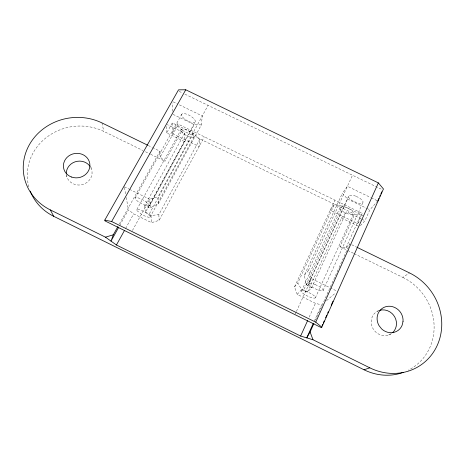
<?xml version="1.0" encoding="UTF-8"?>
<svg xmlns="http://www.w3.org/2000/svg" width="465" height="465" viewBox="0 0 465 465"><rect width="100%" height="100%" fill="white"/><g stroke="black" fill="none" stroke-linecap="round" stroke-linejoin="round"><path stroke-width="0.35" stroke-dasharray="2.33 1.74" d="M172.172 133.472L172.3 122.905L193.487 133.199L199.828 139.215L199.055 146.551L172.172 133.472L177.549 123.824L362.212 213.383L357.626 223.555L330.179 210.325L334.3 204.559L342.618 205.64L362.956 215.516M172.434 111.28L172.532 102.945M177.491 125.928L182.141 130.293L164.988 161.285L160.158 157.06L177.491 125.928L177.549 123.824M199.828 139.215L158.85 214.702L150.974 215.469L149.213 214.086L145.44 212.232L184.303 141.505L184.75 133.135L167.272 124.643M184.75 133.135L144.76 205.652L148.643 207.559L150.364 207.855L158.362 203.653L201.328 124.928L202.275 115.959L178.362 104.375M360.387 225.723L364.955 220.712L369.82 209.849L377.725 200.967M315.38 320.228L338.782 268.247M339.078 267.584L349.79 243.794L346.03 247.781L339.938 246.694L354.714 214.144L360.823 214.987L362.212 213.383M346.03 247.781L360.823 214.987M314.177 321.385L321.606 304.895L315.444 303.337L297.228 294.374L294.485 286.94L334.881 200.229M309.213 317.078L315.444 303.337M323.036 290.625L362.816 202.723M315.334 297.873L353.493 213.929A7.457 2.633 24.1 0 0 344.995 207.216A7.457 2.633 24.1 0 0 341.984 210.837A7.457 2.633 24.1 0 0 353.493 213.929M361.125 218.852L346.448 211.72L311.66 287.655L307.534 291.933L303.692 290.038L301.616 289.544L297.809 282.999L334.3 204.559M295.258 313.968L296.159 312.003M296.461 311.352L311.509 278.645L308.417 270.438L352.511 175.229M307.534 291.933L341.49 217.98L346.448 211.72M301.489 291.061L340.124 207.431M342.618 205.64L303.692 290.038L305.278 291.299M308.452 283.464L348.767 195.91M311.649 287.097L311.66 287.655L307.696 285.708L347.588 199.061L342.345 193.324L347.396 186.267L370.628 197.526M307.696 285.708L306.249 284.441L304.319 275.292L342.345 193.324M119.714 225.479L128.433 209.849L133.676 213.883L151.549 222.677L159.1 220.364L204.321 136.826M158.362 203.653L158.059 196.695L208.076 105.363M193.487 133.199L149.213 214.086L149.364 215.307M150.067 217.12L193.789 137.076A7.388 2.587 29.3 0 0 186.047 129.718A7.388 2.587 29.3 0 0 182.704 132.949A7.388 2.587 29.3 0 0 193.789 137.076M149.108 205.78A8.074 1.994 28.6 0 0 147.05 202.583L145.522 201.467A8.074 1.994 28.6 0 0 135.181 197.747A8.074 1.994 28.6 0 0 142.418 204.141L147.359 205.919L149.108 205.78L195.044 122.179A7.766 2.848 29.6 0 0 186.924 114.274A7.766 2.848 29.6 0 0 183.402 117.918A7.766 2.848 29.6 0 0 195.044 122.179M201.328 124.928L194.19 124.632L148.643 207.559L148.608 205.937M132.455 230.477L149.672 199.218L158.059 196.695M125.579 228.484L133.676 213.883M136.82 209.546L181.205 129.45M119.325 224.025L159.977 151.218L152.811 147.719M135.164 197.765L181.832 114.111M184.303 141.505L166.679 132.932L172.3 122.905M294.485 286.94L297.809 282.999M304.319 275.292L308.417 270.438M357.626 223.555L360.456 220.375M297.228 294.374L301.616 289.544M306.249 284.441L311.509 278.645L337.398 291.352M326.523 300.675L335.765 292.752M354.208 253.657L402.847 277.402L409.479 272.909M377.301 311.3L378.498 310.585M388.705 334.951L391.768 333.556M179.135 91.367L182.35 92.919M184.925 94.163L382.05 189.522M173.195 101.87L177.717 104.061M371.273 197.84L377.08 200.653M173.044 114.367L194.19 124.632M347.588 199.061L366.007 208M366.647 208.308L369.82 209.849M182.141 130.293L354.714 214.144M361.764 219.166L364.955 220.712M341.49 217.98L358.19 226.1M148.248 145.493L152.16 147.399M351.732 244.741L356.277 246.956M28.871 186.924A51.673 47.756 -9.8 0 1 47.325 136.797A51.673 47.756 -9.8 0 1 103.776 131.403L142.848 150.474M145.452 151.747L150.009 153.973M150.66 154.293L164.988 161.285M339.938 246.694L347.07 250.176M347.721 250.49L353.557 253.338M124.341 186.785L128.886 189.017M129.537 189.336L149.672 199.218L150.364 207.855M66.263 175.264L66.786 176.613M90.582 166.005L91.576 169.434M101.969 122.923L103.776 131.403M124.463 187.5L125.736 194.643M126.242 197.503L128.148 208.221M144.76 205.652L145.44 212.232M150.974 215.469L151.549 222.677M158.85 214.702L159.1 220.364M159.977 151.218L160.158 157.06M166.639 126.48L166.679 132.932M402.847 277.402A52.818 49.249 53.3 0 1 434.031 324.041A52.818 49.249 53.3 0 1 408.258 370.245M391.571 333.452A13.2 12.311 53.2 0 1 374.209 330.4L373.046 328.674A13.2 12.311 53.2 0 1 371.582 318.827L372.203 316.956A13.2 12.311 53.2 0 1 378.458 310.748M90.861 167.702A12.915 11.933 -9.7 0 1 83.055 184.384A12.915 11.933 -9.7 0 1 66.489 175.392M303.07 290.805L302.058 290.811A7.742 1.837 25 0 0 303.139 293.485A7.742 1.837 25 0 0 310.672 297.344L312.317 297.827A7.742 1.837 25 0 0 315.107 296.717A7.742 1.837 25 0 0 307.929 292.223L303.07 290.805M139.82 209.779L138.448 209.43A7.667 1.802 28.4 0 0 136.977 210.68L141.947 214.545A7.667 1.802 28.4 0 0 149.974 216.022L148.126 214.185L144.999 212.116A7.667 1.802 28.4 0 0 139.82 209.779M355.76 196.143L353.865 195.556A7.841 2.9 23.8 0 0 348.547 196.637L348.82 197.544A7.841 2.9 23.8 0 0 352.22 200.682L357.684 203.013A7.841 2.9 23.8 0 0 362.113 200.078L359.433 197.921L355.76 196.143M315.311 284.609L313.387 283.894A8.155 2.034 24.9 0 0 308.33 283.987L310.829 286.58L318.054 290.131A8.155 2.034 24.9 0 0 322.013 288.503L319.124 286.481L315.311 284.609"/><path stroke-width="0.7" d="M117.912 226.554L113.326 234.767L110.996 241.108L118.668 227.356M322.111 325.61L322.704 324.291M323.291 322.977L324.169 321.001M325.64 317.705L326.814 315.072M327.697 313.09L328.284 311.777M331.225 305.185L332.987 301.233M377.725 200.967L378.894 198.346M379.771 196.381L380.353 195.073M380.94 193.76L381.817 191.795M321.809 327.174L383.451 188.959L378.359 182.896L185.756 89.78L178.525 89.844L104.788 220.119L105.026 220.922L321.234 327.587L321.809 327.174L315.741 322.169L111.652 221.514L104.788 220.119M313.282 323.367L306.743 337.881L310.103 331.958L313.916 323.489M315.741 322.169L378.359 182.896M147.597 145.173L101.969 122.923A53.155 48.976 -9.3 0 0 29.94 143.732A53.155 48.976 -9.3 0 0 50.348 209.924L105.479 237.173L116.43 244.991L300.611 336.05L307.731 320.35M116.43 244.991L124.527 230.39M111.652 221.514L185.756 89.78M30.266 191.138A51.673 47.756 -9.8 0 0 53.678 216.289L364.043 369.785L369.815 367.827A54.364 50.557 52.8 0 0 437.827 344.024A54.364 50.557 52.8 0 0 409.479 272.909L356.922 247.275M105.479 237.173L113.326 234.767M300.611 336.05L312.974 339.735L369.815 367.827M50.348 209.924L53.678 216.289M310.103 331.958L312.974 339.735M66.332 174.148A12.915 11.933 -9.7 0 1 75.022 161.855A12.915 11.933 -9.7 0 1 89.867 166.104M379.678 310.324A13.2 12.311 53.2 0 1 392.047 313.52L393.442 315.032A13.2 12.311 53.2 0 1 395.541 328.424L394.646 330.162A13.2 12.311 53.2 0 1 392.576 332.644M403.434 372.325A52.818 49.249 53.3 0 1 364.043 369.785M403.033 321.35L402.109 325.308L401.196 327.098A13.59 12.636 52.7 0 1 381.625 328.912L378.981 325.558A13.59 12.636 52.7 0 1 377.452 315.439L378.086 313.515A13.59 12.636 52.7 0 1 398.476 309.992L399.917 311.55A13.59 12.636 52.7 0 1 403.033 321.35M71.505 177.026A13.287 12.241 -9.3 0 0 89.809 163.761A13.287 12.241 -9.3 0 0 68.651 156.019A13.287 12.241 -9.3 0 0 71.505 177.026"/></g></svg>
